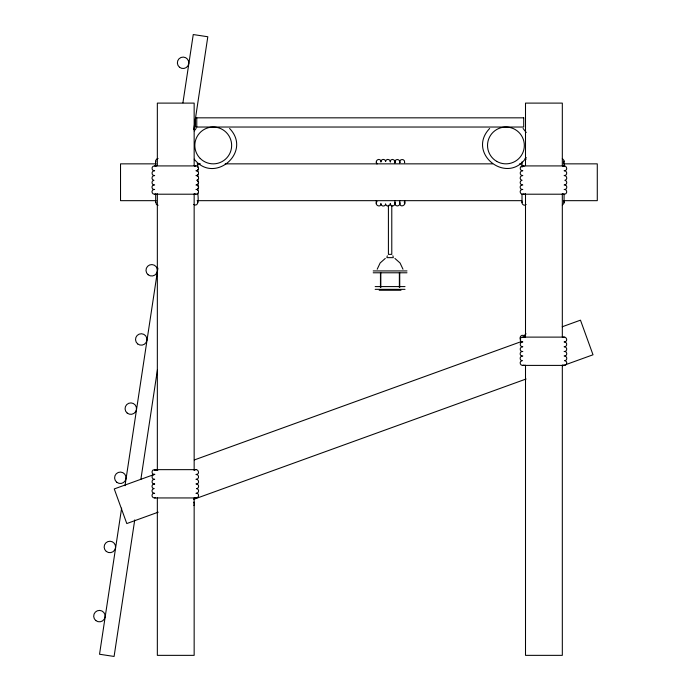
<?xml version="1.0" encoding="UTF-8"?>
<svg xmlns="http://www.w3.org/2000/svg" width="691" height="691" viewBox="0 0 691 691"><rect width="100%" height="100%" fill="white"/><g stroke="black" fill="none" stroke-linecap="round" stroke-linejoin="round"><path stroke-width="1.04" d="M524.512 336.5L525.022 334.548L526.041 333.805M155.682 166.419C155.959 164.052 154.387 158.93 158.101 158.438M158.101 205.262L156.391 204.45L155.769 201.789M197.781 193.247C198.006 195.631 199.708 207.887 193.661 204.45M376.301 162.765C375.386 159.578 380.37 157.85 381.043 161.349L380.905 162.065M380.905 203.379C381.294 208.535 373.65 204.977 377.01 201.435M394.855 162.774C394.034 158.429 400.659 158.429 399.847 162.774L399.761 162.065M385.587 204.095C386.053 207.145 390.64 206.359 390.329 203.379M395.019 202.67C395.813 205.892 390.873 207.576 390.19 204.095M399.683 162.774C398.837 158.394 405.539 158.481 404.589 162.765L404.589 162.065M399.847 202.67C400.659 207.015 394.034 207.015 394.855 202.67M404.589 200.615C407.146 205.417 399.355 208.578 399.683 202.67M526.127 204.45C524.391 206.54 521.282 204.095 522.094 201.789M562.319 158.533L564.02 160.476L563.398 163.136M564.106 194.318L564.02 203.214L562.319 205.167M121.625 508.127L99.53 654.247L114.093 656.45L134.736 519.926M125.019 485.721L157.919 268.134M182.925 102.812L193.247 34.55L207.81 36.753L193.774 129.545M140.869 479.39L157.479 369.53M377.2 269.231L380.128 263.003L385.276 258.434M386.995 256.707L387.349 255.817M380.983 161.349C381.346 158.74 385.284 158.74 385.647 161.349M385.587 161.349C386.053 158.299 390.64 159.085 390.329 162.065M390.19 161.349C390.873 157.868 395.813 159.552 395.019 162.774M385.647 204.095C385.284 206.704 381.346 206.704 380.983 204.095M193.886 505.518L194.387 504.275L194.016 502.202M194.249 130.901L196.132 128.474M489.651 128.474C465.959 153.298 507.419 185.784 526.24 157.548M154.352 470.433L155.993 469.578L157.798 470.312M194.007 470.355C197.574 467.125 201.09 474.397 195.959 474.475C199.44 474.181 199.44 479.597 195.959 479.304C198.93 479.001 199.725 483.579 196.667 484.054L195.959 483.907M194.577 166.237C198.343 164.061 200.537 170.841 195.959 170.746C199.44 170.452 199.44 175.868 195.959 175.574C198.93 175.264 199.725 179.85 196.667 180.316C199.751 180.679 198.913 185.343 195.959 185.007M153.929 184.86C151.32 185.223 151.32 189.161 153.929 189.524L154.646 189.377M153.929 189.464C150.871 189.93 151.666 194.517 154.646 194.206L195.959 194.206C199.44 194.499 199.44 189.084 195.959 189.377M156.019 193.886L154.646 194.206M196.667 189.524C199.284 189.161 199.284 185.223 196.667 184.86M562.742 166.237C566.508 164.061 568.702 170.841 564.124 170.746C567.605 170.452 567.605 175.868 564.124 175.574C567.095 175.264 567.89 179.85 564.832 180.316C567.916 180.679 567.078 185.343 564.124 185.007M522.094 184.86C519.485 185.223 519.485 189.161 522.094 189.524L522.811 189.377M522.094 189.464C519.036 189.93 519.831 194.517 522.811 194.206L564.124 194.206C567.605 194.499 567.605 189.084 564.124 189.377M524.184 193.886L522.811 194.206M564.832 189.524C567.449 189.161 567.449 185.223 564.832 184.86M522.094 351.451C519.485 351.814 519.485 355.753 522.094 356.115L522.811 355.969M562.742 337.433C566.508 335.256 568.702 342.036 564.124 341.941C567.605 341.648 567.605 347.063 564.124 346.77C567.605 346.476 567.605 351.892 564.124 351.598M153.929 488.597C150.871 489.064 151.666 493.65 154.646 493.339M522.094 356.055C519.485 356.418 519.485 360.356 522.094 360.719M153.929 493.193C150.871 493.668 151.666 498.254 154.646 497.943L195.959 497.943C198.93 498.254 199.725 493.668 196.667 493.193M522.094 360.659C519.036 361.125 519.831 365.712 522.811 365.401L564.124 365.401C567.095 365.712 567.89 361.125 564.832 360.659M524.184 365.081L522.811 365.401M196.667 488.658C199.284 488.295 199.284 484.356 196.667 483.994M564.124 355.969C567.121 356.737 567.872 351.805 564.832 351.451M564.832 360.719C567.449 360.356 567.449 356.418 564.832 356.055M154.801 474.259L114.257 488.934L126.79 523.553L158.213 512.178M194.326 459.947L521.696 341.44M562.232 326.765L580.475 320.166L593.008 354.785L562.604 365.789M193.679 499.334L526.119 378.996M195.959 165.918L154.646 165.918C151.156 165.624 151.156 171.04 154.646 170.746C151.156 170.452 151.156 175.868 154.646 175.574C151.666 175.264 150.871 179.85 153.929 180.316C150.845 180.679 151.692 185.343 154.646 185.007M564.124 165.918L522.811 165.918C519.321 165.624 519.321 171.04 522.811 170.746C519.321 170.452 519.321 175.868 522.811 175.574C519.831 175.264 519.036 179.85 522.094 180.316C519.01 180.679 519.857 185.343 522.811 185.007M564.124 337.113L522.811 337.113C519.321 336.819 519.321 342.235 522.811 341.941C519.321 341.648 519.321 347.063 522.811 346.77C519.321 346.476 519.321 351.892 522.811 351.598M195.959 469.647L154.646 469.647C151.156 469.353 151.156 474.769 154.646 474.475C151.156 474.181 151.156 479.597 154.646 479.304C151.156 479.01 151.156 484.434 154.646 484.132M154.646 483.907C151.666 483.596 150.871 488.183 153.929 488.658M154.646 497.943L155.354 497.857M195.959 493.339C198.93 493.65 199.725 489.064 196.667 488.597M156.123 163.853L120.528 163.853L120.528 200.666L156.123 200.666M197.108 163.853L200.347 163.853M225.154 163.853L492.648 163.853M519.615 163.853L521.774 163.853M563.839 163.853L597.283 163.853L597.283 200.666L563.839 200.666M197.108 200.666L521.774 200.666M386.813 257.648L393.378 257.648M373.2 270.932L406.99 270.932M373.2 272.781L406.99 272.781M375.17 286.584L405.021 286.584M375.17 289.348L405.021 289.348M379.204 290.263L400.987 290.263M522.811 165.918L524.184 166.237M564.124 194.206L562.742 193.886M154.646 165.918L156.019 166.237M195.959 194.206L194.577 193.886M522.811 337.113L524.184 337.433M564.124 365.401L562.742 365.081M154.646 469.647L156.589 470.355M195.242 497.857L195.959 497.943M525.048 158.533L526.127 159.241M394.915 258.434L400.063 263.003L402.991 269.231M524.564 336.482C522.785 333.382 518.639 336.655 520.548 339.367M523.104 128.474L526.24 132.517M229.585 128.474C252.526 152.08 214.219 184.868 194.249 159.163M563.398 200.554L564.106 202.506M377.01 164.009L376.301 162.065M520.314 338.702L520.625 339.35M193.938 502.219L194.249 502.867M392.842 255.817L393.196 256.707M404.27 202.005L404.589 203.379M197.462 201.133L197.781 202.506M155.682 161.193L155.769 161.901M564.106 161.193L564.106 166.419M562.319 165.659L562.319 103.106L525.505 103.106L525.505 165.659M562.319 193.705L562.319 337.156M562.319 365.202L562.319 655.353L525.505 655.353L525.505 365.202M525.505 193.705L525.505 337.156M522.007 161.893L522.007 167.239M522.007 194.318L522.007 202.506M399.761 200.615L399.761 203.379M399.735 272.781L399.735 287.508M399.363 272.781L399.363 287.508M394.932 162.065L394.932 162.765M394.932 200.615L394.932 203.379M391.78 205.253L391.78 254.366L388.411 254.366L388.411 205.253M380.827 272.781L380.827 287.508M380.456 272.781L380.456 287.508M376.301 200.615L376.301 203.379M197.781 163.957L197.781 167.239M197.781 169.381L197.781 171.523M197.781 174.512L197.781 176.499M197.781 179.712L197.781 181.845M197.781 183.987L197.781 186.129M197.781 188.194L197.781 190.18M196.771 117.833L196.771 127.032M194.154 165.659L194.154 103.106L157.341 103.106L157.341 165.659M194.154 193.705L194.154 469.828M194.154 497.874L194.154 655.353L157.341 655.353L157.341 497.874M157.341 193.705L157.341 469.828M155.682 194.318L155.682 202.506M523.709 117.833L195.449 117.833L195.449 127.032L523.709 127.032L523.709 117.833M95.833 620.587A5.718 5.718 0 0 0 105.067 616.977A5.718 5.718 0 0 0 97.319 610.792A5.718 5.718 0 0 0 95.833 620.587M106.293 551.427A5.718 5.718 0 0 0 115.527 547.808A5.718 5.718 0 0 0 107.779 541.632A5.718 5.718 0 0 0 106.293 551.427M116.753 482.258A5.718 5.718 0 0 0 125.987 478.647A5.718 5.718 0 0 0 118.239 472.463A5.718 5.718 0 0 0 116.753 482.258M127.213 413.097A5.718 5.718 0 0 0 136.447 409.478A5.718 5.718 0 0 0 128.699 403.302A5.718 5.718 0 0 0 127.213 413.097M137.682 343.928A5.718 5.718 0 0 0 146.907 340.317A5.718 5.718 0 0 0 139.159 334.133A5.718 5.718 0 0 0 137.682 343.928M148.142 274.768A5.718 5.718 0 0 0 157.367 271.148A5.718 5.718 0 0 0 149.619 264.973A5.718 5.718 0 0 0 148.142 274.768M179.522 67.269A5.718 5.718 0 0 0 188.747 63.658A5.718 5.718 0 0 0 180.999 57.474A5.718 5.718 0 0 0 179.522 67.269M200.217 158.455A18.407 18.407 0 0 0 231.019 150.206A18.407 18.407 0 0 0 208.475 127.662A18.407 18.407 0 0 0 200.217 158.455M496.725 161.383A18.407 18.407 0 0 0 524.331 145.438A18.407 18.407 0 0 0 496.725 129.502A18.407 18.407 0 0 0 496.725 161.383"/></g></svg>
